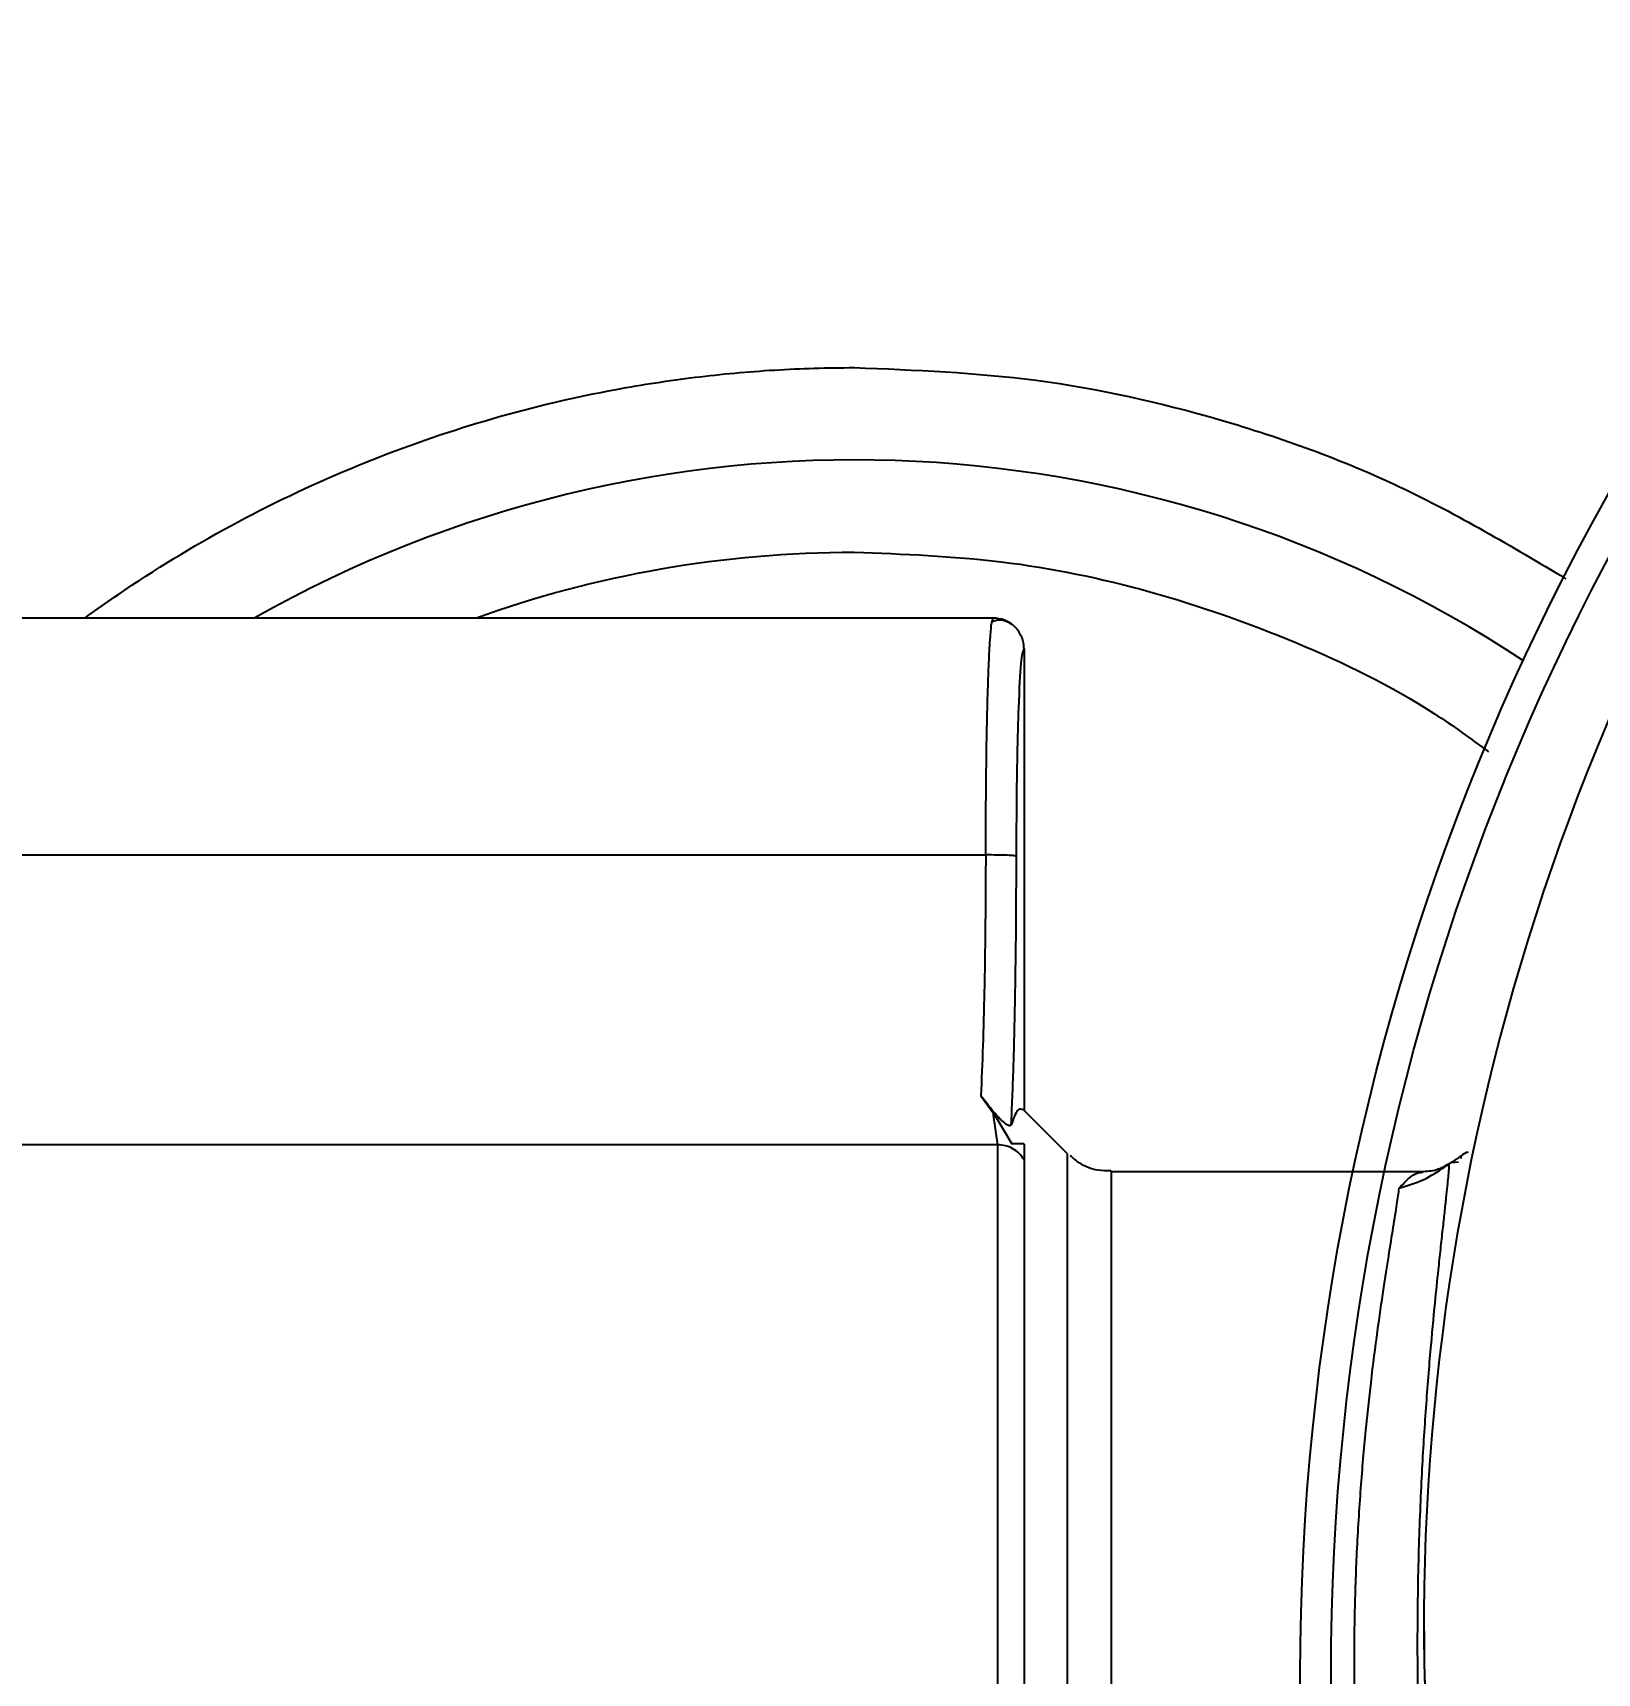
# Model space of a CAD drawing. Header units: millimetres. Extents: x 2136 to 4572, y 748 to 2471.
# Drawn here: x 2996 to 3046.9, y 1184.4 to 1237.7 of the extents above; entities that cross this region are included whole.
import ezdxf

# ---------------------------------------------------------------- set-up
doc = ezdxf.new("R2010")
doc.units = ezdxf.units.MM
doc.layers.add('AM_5', color=3, linetype='Continuous', lineweight=25)
doc.styles.add('SLDTEXTSTYLE1', font='txt.shx', dxfattribs={"width": 0.7, "bigfont": 'gbcbig.shx'})
doc.dimstyles.new('SLDDIMSTYLE12$0', dxfattribs={"dimtxt": 12, "dimasz": 10, "dimexe": 0, "dimexo": 0.0625, "dimgap": 0.875, "dimtad": 1, "dimdec": 1, "dimlfac": 1.8, "dimrnd": 1e-09, "dimzin": 12, "dimdsep": 46, "dimtxsty": 'SLDTEXTSTYLE1', "dimcen": 0.09, "dimdle": 8.16, "dimclrd": 3, "dimclre": 3, "dimadec": 0, "dimazin": 3, "dimtfac": 1, "dimtdec": 1, "dimtofl": 0, "dimtmove": 0, "dimatfit": 3, "dimfxl": 0, "dimfrac": 2, "dimtolj": 1, "dimlwd": 5, "dimlwe": 5, "dimarcsym": 0})

# ---------------------------------------------------------------- blocks, each defined once
blk = doc.blocks.new('*D70')
at = {"layer": 'AM_5', "color": 3, "linetype": 'Continuous', "lineweight": 5, "transparency": 16777216}
for p, q in [((2993.254, 1219.005), (2993.254, 1368.827)), ((3106.028, 1368.827), (3003.254, 1368.827))]:
    blk.add_line(p, q, dxfattribs=at)
at = {"layer": 'AM_5', "color": 3, "lineweight": 5, "transparency": 16777216}
blk.add_line((3116.028, 1184.539), (3116.028, 1368.827), dxfattribs=at)
at = {"layer": 'AM_5', "color": 3, "transparency": 16777216}
for points in [[(3003.254, 1370.494), (3003.254, 1367.161), (2993.254, 1368.827)], [(3106.028, 1370.494), (3106.028, 1367.161), (3116.028, 1368.827)]]:
    blk.add_solid(points, dxfattribs=at)
at = {"layer": 'Defpoints', "color": 0, "transparency": 16777216}
for p in [(2993.254, 1368.827), (2993.254, 1218.943), (3116.028, 1184.477)]:
    blk.add_point(p, dxfattribs=at)
at = {"layer": 'AM_5', "color": 0, "transparency": 16777216, "insert": (3054.641, 1375.702), "char_height": 12, "attachment_point": 5, "style": 'SLDTEXTSTYLE1'}
blk.add_mtext('\\A1;123', dxfattribs=at)

msp = doc.modelspace()

# ---------------------------------------------------------------- linework, layer by layer
at = {"color": 7, "linetype": 'Continuous', "lineweight": 25}
for p, q in [((3027.257, 1218.71), (2993.254, 1218.71)), ((3027.209, 1218.557), (3027.253, 1218.71)), ((3027.707, 1218.603), (3027.631, 1218.598)), ((3028.254, 1217.71), (3028.254, 1202.71)), ((2993.254, 1211.008), (3027.008, 1211.008)), ((3026.848, 1203.179), (3027.254, 1202.624)), ((3027.254, 1202.624), (3027.32, 1202.527)), ((3027.254, 1202.624), (3027.254, 1202.548)), ((3027.254, 1202.548), (3027.388, 1201.589)), ((3027.32, 1202.527), (3027.854, 1201.616)), ((3029.668, 1201.296), (3028.25, 1202.714)), ((3027.388, 1201.589), (2993.254, 1201.589)), ((3042.165, 1201.019), (3042.252, 1201.026)), ((3042.252, 1201.026), (3042.375, 1201.036)), ((3042.465, 1201.246), (3042.457, 1201.14)), ((3041.229, 1200.71), (3031.082, 1200.71))]:
    msp.add_line(p, q, dxfattribs=at)
at = {"color": 7, "linetype": 'Continuous', "lineweight": 25, "flags": 128}
for points in [[(3027.388, 1201.589), (3027.388, 1200.341), (3027.388, 1198.748), (3027.388, 1196.817), (3027.388, 1194.557), (3027.388, 1191.978), (3027.388, 1189.092), (3027.388, 1185.914), (3027.388, 1182.456), (3027.388, 1178.737), (3027.388, 1174.771), (3027.388, 1170.579), (3027.388, 1166.179), (3027.388, 1161.592), (3027.388, 1156.838), (3027.388, 1151.941), (3027.388, 1146.922), (3027.388, 1141.806)], [(3028.254, 1201.611), (3028.254, 1201.553), (3028.254, 1201.492), (3028.254, 1201.431), (3028.254, 1201.367), (3028.254, 1201.303), (3028.254, 1201.236), (3028.254, 1201.169), (3028.254, 1201.099)], [(3028.254, 1201.099), (3028.254, 1199.86), (3028.254, 1198.277), (3028.254, 1196.358), (3028.254, 1194.112), (3028.254, 1191.55), (3028.254, 1188.684), (3028.254, 1185.525), (3028.254, 1182.09), (3028.254, 1178.394), (3028.254, 1174.455), (3028.254, 1170.289), (3028.254, 1165.918), (3028.254, 1161.36), (3028.254, 1156.638), (3028.254, 1151.772), (3028.254, 1146.786), (3028.254, 1141.702)], [(3029.668, 1125.989), (3029.668, 1131.142), (3029.668, 1136.269), (3029.668, 1141.347), (3029.668, 1146.352), (3029.668, 1151.261), (3029.668, 1156.051), (3029.668, 1160.7), (3029.668, 1165.187), (3029.668, 1169.489), (3029.668, 1173.588), (3029.668, 1177.464), (3029.668, 1181.1), (3029.668, 1184.477), (3029.668, 1187.581), (3029.668, 1190.397), (3029.668, 1192.912), (3029.668, 1195.115), (3029.668, 1196.994), (3029.668, 1198.542), (3029.668, 1199.751), (3029.668, 1200.615), (3029.668, 1201.131), (3029.668, 1201.296)], [(3031.082, 1200.71), (3031.082, 1200.672), (3031.082, 1200.332), (3031.082, 1199.644), (3031.082, 1198.61), (3031.082, 1197.234), (3031.082, 1195.525), (3031.082, 1193.489), (3031.082, 1191.136), (3031.082, 1188.477), (3031.082, 1185.524), (3031.082, 1182.292), (3031.082, 1178.795), (3031.082, 1175.05), (3031.082, 1171.075), (3031.082, 1166.887), (3031.082, 1162.506), (3031.082, 1157.954), (3031.083, 1153.251), (3031.083, 1148.419), (3031.083, 1143.48), (3031.083, 1138.459), (3031.083, 1133.378), (3031.083, 1128.261)]]:
    msp.add_lwpolyline(points, dxfattribs=at)
at = {"color": 7, "linetype": 'Continuous', "lineweight": 25}
for radius in [78.5, 77.5]:
    msp.add_circle((3115.733, 1184.351), radius, dxfattribs=at)
for centre, radius, start, end in [((3116.254, 1185.977), 75, 130.5515, 212.46111), ((3022.733, 1184.351), 39.5, 56.5755, 119.5576), ((3116.254, 1185.964), 75, 179.85416, 214.67082)]:
    msp.add_arc(centre, radius, start, end, dxfattribs=at)
for points, knots in [([(3115.821, 1015.745), (3118.381, 1015.77), (3121.962, 1015.805), (3127.231, 1016.084), (3131.695, 1016.419), (3137.012, 1016.985), (3142.581, 1017.758), (3148.394, 1018.768), (3154.365, 1020.024), (3160.441, 1021.535), (3166.579, 1023.305), (3172.744, 1025.34), (3178.908, 1027.639), (3185.045, 1030.204), (3191.133, 1033.035), (3197.152, 1036.128), (3203.085, 1039.483), (3208.914, 1043.095), (3214.624, 1046.961), (3220.2, 1051.075), (3225.627, 1055.432), (3230.893, 1060.026), (3235.984, 1064.851), (3240.889, 1069.899), (3245.596, 1075.161), (3250.093, 1080.631), (3254.372, 1086.3), (3258.42, 1092.157), (3262.23, 1098.194), (3265.792, 1104.399), (3269.097, 1110.764), (3272.138, 1117.277), (3274.907, 1123.926), (3277.397, 1130.7), (3279.603, 1137.588), (3281.517, 1144.577), (3283.136, 1151.654), (3284.454, 1158.808), (3285.467, 1166.025), (3286.171, 1173.292), (3286.564, 1180.596), (3286.643, 1187.924), (3286.406, 1195.262), (3285.852, 1202.597), (3284.979, 1209.915), (3283.789, 1217.202), (3282.281, 1224.444), (3280.456, 1231.629), (3278.316, 1238.742), (3275.862, 1245.769), (3273.097, 1252.698), (3270.024, 1259.514), (3266.647, 1266.205), (3262.969, 1272.757), (3258.996, 1279.157), (3254.731, 1285.392), (3250.18, 1291.45), (3245.348, 1297.318), (3240.241, 1302.985), (3234.864, 1308.437), (3229.417, 1313.485), (3223.944, 1318.137), (3218.486, 1322.407), (3212.861, 1326.449), (3207.079, 1330.257), (3201.152, 1333.826), (3195.089, 1337.148), (3188.904, 1340.218), (3182.607, 1343.031), (3176.213, 1345.583), (3169.738, 1347.869), (3163.2, 1349.886), (3156.625, 1351.628), (3150.053, 1353.093), (3143.559, 1354.274), (3137.269, 1355.172), (3131.746, 1355.755), (3126.863, 1356.123), (3122.039, 1356.362), (3116.064, 1356.479), (3110.547, 1356.369), (3105.278, 1356.097), (3100.814, 1355.76), (3095.498, 1355.195), (3089.929, 1354.421), (3084.115, 1353.411), (3078.144, 1352.155), (3072.068, 1350.645), (3065.93, 1348.874), (3059.765, 1346.84), (3053.601, 1344.54), (3047.465, 1341.975), (3041.376, 1339.145), (3035.357, 1336.051), (3029.424, 1332.696), (3023.595, 1329.084), (3017.885, 1325.219), (3012.31, 1321.105), (3006.882, 1316.747), (3001.617, 1312.153), (2996.525, 1307.329), (2991.621, 1302.281), (2986.914, 1297.018), (2982.416, 1291.548), (2978.138, 1285.88), (2974.089, 1280.023), (2970.279, 1273.986), (2966.718, 1267.78), (2963.413, 1261.415), (2960.37, 1254.903), (2957.608, 1248.252), (2955.271, 1241.97), (2953.993, 1237.865), (2953.429, 1236.056)], [0, 0, 0, 0, 0.0102074, 0.014274, 0.021037, 0.0280561, 0.0355867, 0.0434511, 0.0515783, 0.0599113, 0.0684099, 0.0770439, 0.085791, 0.0946336, 0.1035582, 0.112554, 0.1216124, 0.1307262, 0.1398897, 0.1490979, 0.1583469, 0.1676331, 0.1769537, 0.1863062, 0.1956884, 0.2050985, 0.2145348, 0.2239961, 0.233481, 0.2429885, 0.2525178, 0.262068, 0.2716385, 0.2812287, 0.2908382, 0.3004664, 0.3101132, 0.3197782, 0.3294613, 0.3391624, 0.3488814, 0.3586183, 0.3683733, 0.3781464, 0.387938, 0.3977483, 0.4075776, 0.4174265, 0.4272956, 0.4371854, 0.4470968, 0.4570307, 0.4669882, 0.4769704, 0.486979, 0.4970156, 0.5070822, 0.5171812, 0.5273154, 0.5374882, 0.5477037, 0.5569145, 0.5661226, 0.5753266, 0.5845258, 0.5937191, 0.6029052, 0.6120821, 0.6212471, 0.6303962, 0.6395236, 0.6486197, 0.6576679, 0.6666375, 0.6754633, 0.6839789, 0.6919633, 0.6976055, 0.7035012, 0.7112199, 0.7214273, 0.7254939, 0.7322569, 0.739276, 0.7468066, 0.754671, 0.7627982, 0.7711312, 0.7796298, 0.7882638, 0.7970109, 0.8058535, 0.8147781, 0.8237739, 0.8328323, 0.8419461, 0.8511096, 0.8603178, 0.8695668, 0.878853, 0.8881736, 0.8975261, 0.9069083, 0.9163184, 0.9257547, 0.935216, 0.9447009, 0.9542084, 0.9637377, 0.9732879, 0.9828584, 0.9924486, 1, 1, 1, 1]), ([(3007.67, 1082.153), (3006.709, 1083.153), (3004.22, 1085.746), (3000.439, 1090.159), (2996.307, 1095.362), (2992.407, 1100.767), (2988.737, 1106.354), (2985.31, 1112.115), (2982.136, 1118.038), (2979.222, 1124.114), (2976.578, 1130.328), (2974.21, 1136.67), (2972.125, 1143.128), (2970.33, 1149.687), (2968.83, 1156.335), (2967.631, 1163.059), (2966.737, 1169.845), (2966.152, 1176.679), (2965.878, 1183.547), (2965.919, 1190.434), (2966.277, 1197.327), (2966.952, 1204.211), (2967.945, 1211.071), (2969.257, 1217.893), (2970.886, 1224.662), (2972.831, 1231.363), (2975.091, 1237.983), (2977.663, 1244.507), (2980.544, 1250.92), (2983.731, 1257.207), (2987.218, 1263.356), (2991.003, 1269.352), (2995.08, 1275.181), (2999.443, 1280.83), (3004.087, 1286.285), (3009.006, 1291.535), (3014.015, 1296.391), (3019.07, 1300.863), (3024.128, 1304.96), (3029.355, 1308.837), (3034.749, 1312.468), (3039.225, 1315.266), (3041.949, 1316.762), (3042.775, 1317.216)], [0, 0, 0, 0, 0.015178, 0.039329, 0.06356, 0.087866, 0.112243, 0.136687, 0.161195, 0.185765, 0.210395, 0.235082, 0.259825, 0.284624, 0.309477, 0.334382, 0.359341, 0.384352, 0.409415, 0.434531, 0.459699, 0.484921, 0.510196, 0.535528, 0.560915, 0.586361, 0.611867, 0.637436, 0.66307, 0.688773, 0.714548, 0.740401, 0.766336, 0.79236, 0.818482, 0.844709, 0.871054, 0.894803, 0.918543, 0.942272, 0.965987, 0.989686, 1, 1, 1, 1]), ([(2997.719, 1218.71), (2998.295, 1219.129), (3000.059, 1220.347), (3003.149, 1222.153), (3007.01, 1223.91), (3010.97, 1225.261), (3014.071, 1225.991), (3016.277, 1226.364), (3017.562, 1226.542), (3018.849, 1226.68), (3020.141, 1226.778), (3021.436, 1226.839), (3022.3, 1226.847), (3022.733, 1226.851)], [0.7996825, 0.7996825, 0.7996825, 0.7996825, 0.8156764, 0.8478326, 0.8799928, 0.9108624, 0.9417359, 0.9514611, 0.9611684, 0.9708669, 0.9805657, 0.9902737, 1, 1, 1, 1]), ([(3022.733, 1226.851), (3024.71, 1226.772), (3028.729, 1226.611), (3034.704, 1225.265), (3040.539, 1223.158), (3044.099, 1221.04), (3045.865, 1219.989)], [0, 0, 0, 0, 0.242423, 0.492629, 0.748308, 1, 1, 1, 1]), ([(3022.733, 1220.851), (3024.331, 1220.789), (3027.573, 1220.665), (3032.409, 1219.661), (3037.132, 1217.992), (3040.832, 1216.205), (3042.777, 1214.785), (3043.356, 1214.362)], [0, 0, 0, 0, 0.218231, 0.4426, 0.671256, 0.902118, 1, 1, 1, 1]), ([(3027.008, 1211.008), (3027.012, 1212.007), (3027.019, 1213.53), (3027.05, 1215.332), (3027.078, 1216.386), (3027.106, 1217.156), (3027.132, 1217.717), (3027.163, 1218.187), (3027.189, 1218.501), (3027.205, 1218.547), (3027.209, 1218.557)], [0, 0, 0, 0, 0.2760057, 0.4208286, 0.5697938, 0.6577349, 0.7519319, 0.8523835, 0.9699543, 1, 1, 1, 1]), ([(3027.862, 1218.504), (3027.753, 1218.565), (3027.534, 1218.686), (3027.306, 1218.614), (3027.192, 1218.578)], [0, 0, 0, 0, 0.500061, 1, 1, 1, 1]), ([(3028.254, 1217.71), (3028.248, 1217.793), (3028.238, 1217.929), (3028.153, 1218.173), (3028.012, 1218.385), (3027.806, 1218.552), (3027.569, 1218.677), (3027.378, 1218.697), (3027.253, 1218.71)], [0, 0, 0, 0, 0.158879, 0.258263, 0.492919, 0.635443, 0.763123, 1, 1, 1, 1]), ([(3028.007, 1210.971), (3028.012, 1211.87), (3028.021, 1213.667), (3028.079, 1215.897), (3028.159, 1217.438), (3028.222, 1217.619), (3028.254, 1217.71)], [0, 0, 0, 0, 0.250108, 0.500057, 0.750022, 1, 1, 1, 1]), ([(3027.008, 1211.008), (3027.004, 1210.237), (3026.998, 1208.701), (3026.965, 1206.597), (3026.915, 1204.667), (3026.871, 1203.696), (3026.848, 1203.179)], [0, 0, 0, 0, 0.250692, 0.499976, 0.734182, 1, 1, 1, 1]), ([(3028.007, 1210.971), (3027.989, 1210.975), (3027.953, 1210.985), (3027.718, 1210.997), (3027.386, 1211.006), (3027.131, 1211.007), (3027.008, 1211.008)], [0, 0, 0, 0, 0.241118, 0.500786, 0.760016, 1, 1, 1, 1]), ([(3027.837, 1202.233), (3027.863, 1202.818), (3027.911, 1203.885), (3027.963, 1206.049), (3027.998, 1208.383), (3028.004, 1210.114), (3028.007, 1210.971)], [0, 0, 0, 0, 0.273586, 0.498961, 0.752012, 1, 1, 1, 1]), ([(3027.837, 1202.233), (3027.821, 1202.214), (3027.798, 1202.186), (3027.691, 1202.239), (3027.615, 1202.298), (3027.572, 1202.335), (3027.526, 1202.377), (3027.474, 1202.428), (3027.415, 1202.488), (3027.32, 1202.592), (3027.107, 1202.844), (3026.96, 1203.035), (3026.848, 1203.179)], [0, 0, 0, 0, 0.27589, 0.390643, 0.418177, 0.445711, 0.473391, 0.500431, 0.533675, 0.57319, 0.676813, 1, 1, 1, 1]), ([(3027.32, 1202.527), (3027.315, 1202.531), (3027.306, 1202.538), (3027.291, 1202.546), (3027.279, 1202.549), (3027.27, 1202.55), (3027.262, 1202.55), (3027.256, 1202.549), (3027.254, 1202.548)], [0, 0, 0, 0, 0.3414904, 0.6007021, 0.7070146, 0.8042158, 0.8993656, 1, 1, 1, 1]), ([(3028.247, 1202.71), (3028.18, 1202.744), (3028.043, 1202.814), (3027.907, 1202.429), (3027.837, 1202.233)], [0, 0, 0, 0, 0.490787, 1, 1, 1, 1]), ([(3028.254, 1201.611), (3028.233, 1201.612), (3028.198, 1201.614), (3027.957, 1201.615), (3027.854, 1201.616)], [0, 0, 0, 0, 0.572197, 1, 1, 1, 1]), ([(3031.088, 1200.742), (3030.942, 1200.739), (3030.578, 1200.731), (3030.108, 1200.926), (3029.851, 1201.15), (3029.756, 1201.232)], [0, 0, 0, 0, 0.298929, 0.743168, 1, 1, 1, 1]), ([(3042.068, 1200.962), (3042.066, 1200.907), (3042.06, 1200.794), (3042.039, 1200.551), (3042.01, 1200.242), (3041.969, 1199.859), (3041.919, 1199.395), (3041.858, 1198.844), (3041.79, 1198.219), (3041.705, 1197.435), (3041.594, 1196.365), (3041.454, 1194.859), (3041.303, 1192.966), (3041.166, 1190.764), (3041.064, 1188.223), (3041.023, 1185.357), (3041.068, 1182.357), (3041.19, 1179.498), (3041.372, 1176.796), (3041.605, 1174.224), (3041.884, 1171.722), (3042.197, 1169.328), (3042.574, 1166.787), (3043.054, 1163.92), (3043.632, 1160.749), (3044.028, 1158.525), (3044.219, 1157.45)], [0, 0, 0, 0, 0.025798, 0.052502, 0.080111, 0.108627, 0.138057, 0.168399, 0.199647, 0.228925, 0.270324, 0.323854, 0.381548, 0.437425, 0.495939, 0.559621, 0.618731, 0.669144, 0.713337, 0.756217, 0.794267, 0.830596, 0.865167, 0.907089, 0.95513, 1, 1, 1, 1]), ([(3042.076, 1200.976), (3041.961, 1200.904), (3041.694, 1200.738), (3041.396, 1200.72), (3041.227, 1200.71)], [0, 0, 0, 0, 0.431262, 1, 1, 1, 1]), ([(3041.931, 1200.868), (3041.95, 1200.883), (3041.977, 1200.902), (3042.026, 1200.935), (3042.051, 1200.951), (3042.063, 1200.958), (3042.068, 1200.962)], [0, 0, 0, 0, 0.630265, 0.837234, 0.921873, 1, 1, 1, 1]), ([(3042.165, 1201.019), (3042.149, 1201.01), (3042.116, 1200.991), (3042.084, 1200.972), (3042.068, 1200.962)], [0, 0, 0, 0, 0.501592, 1, 1, 1, 1]), ([(3042.688, 1201.346), (3042.625, 1201.326), (3042.549, 1201.302), (3042.369, 1201.16), (3042.302, 1201.109), (3042.256, 1201.076), (3042.223, 1201.054), (3042.193, 1201.035), (3042.174, 1201.024), (3042.165, 1201.019)], [0, 0, 0, 0, 0.6868052, 0.8406552, 0.9106307, 0.9556871, 0.9798152, 0.9899237, 1, 1, 1, 1]), ([(3040.449, 1200.177), (3040.718, 1200.257), (3041.258, 1200.417), (3041.705, 1200.717), (3041.931, 1200.868)], [0, 0, 0, 0, 0.496028, 1, 1, 1, 1]), ([(3040.449, 1200.177), (3040.603, 1200.342), (3040.892, 1200.652), (3041.121, 1200.684), (3041.229, 1200.699)], [0, 0, 0, 0, 0.531461, 1, 1, 1, 1]), ([(3044.219, 1157.45), (3043.708, 1158.796), (3042.677, 1161.517), (3041.497, 1165.506), (3040.552, 1169.432), (3039.911, 1172.921), (3039.481, 1176.056), (3039.211, 1178.8), (3039.05, 1181.424), (3038.983, 1183.937), (3038.995, 1186.246), (3039.073, 1188.433), (3039.197, 1190.438), (3039.357, 1192.271), (3039.543, 1193.982), (3039.741, 1195.522), (3039.937, 1196.88), (3040.113, 1198.005), (3040.262, 1198.933), (3040.38, 1199.678), (3040.427, 1200.014), (3040.449, 1200.177)], [0, 0, 0, 0, 0.061871, 0.125065, 0.186471, 0.250138, 0.298567, 0.349062, 0.398575, 0.447808, 0.500098, 0.546398, 0.597991, 0.64858, 0.694937, 0.750549, 0.802481, 0.851101, 0.901264, 0.9521, 1, 1, 1, 1]), ([(2945.951, 1187.237), (2945.935, 1186.245), (2945.879, 1182.806), (2946.116, 1176.917), (2946.654, 1169.583), (2947.531, 1162.265), (2948.72, 1154.978), (2950.228, 1147.735), (2952.053, 1140.551), (2954.194, 1133.438), (2956.648, 1126.41), (2959.412, 1119.482), (2962.485, 1112.665), (2965.862, 1105.975), (2969.54, 1099.423), (2973.514, 1093.023), (2977.779, 1086.787), (2982.33, 1080.729), (2987.162, 1074.861), (2992.269, 1069.195), (2997.645, 1063.742), (3003.092, 1058.695), (3008.565, 1054.042), (3014.024, 1049.773), (3019.649, 1045.73), (3025.43, 1041.922), (3031.358, 1038.354), (3037.42, 1035.032), (3043.606, 1031.962), (3049.902, 1029.148), (3056.296, 1026.596), (3062.771, 1024.31), (3069.309, 1022.294), (3075.884, 1020.551), (3082.457, 1019.087), (3088.951, 1017.905), (3095.24, 1017.008), (3100.764, 1016.424), (3105.647, 1016.058), (3110.471, 1015.811), (3113.885, 1015.769), (3115.821, 1015.745)], [0, 0, 0, 0, 0.0110977, 0.0384563, 0.065866, 0.0933273, 0.120841, 0.1484084, 0.1760305, 0.2037091, 0.231446, 0.2592434, 0.2871039, 0.3150305, 0.3430267, 0.3710966, 0.3992451, 0.4274777, 0.4558012, 0.4842235, 0.512754, 0.5414043, 0.5672369, 0.5930617, 0.6188752, 0.6446752, 0.6704587, 0.6962218, 0.7219592, 0.7476632, 0.7733229, 0.7989215, 0.8244321, 0.8498086, 0.8749648, 0.8997175, 0.9236002, 0.9459932, 0.9618174, 0.9783523, 1, 1, 1, 1])]:
    msp.add_open_spline(points, degree=3, knots=knots, dxfattribs=at)
for points in [[(3010.417, 1218.71), (3014.332, 1220.114), (3018.495, 1220.851), (3022.733, 1220.851)], [(3028.254, 1201.099), (3028.204, 1201.17), (3028.106, 1201.312), (3027.893, 1201.466), (3027.65, 1201.569), (3027.475, 1201.582), (3027.388, 1201.589)]]:
    msp.add_open_spline(points, degree=3, dxfattribs=at)

# ---------------------------------------------------------------- dimensions: what is measured, and where the dimension line sits
at = {"layer": 'AM_5'}
dim = msp.add_linear_dim(base=(2993.254, 1368.827), p1=(3116.028, 1184.477), p2=(2993.254, 1218.943), angle=360, text='123', dimstyle='SLDDIMSTYLE12$0', override={"dimlfac": 1, "dimpost": ''}, dxfattribs=at)
dim.commit()
dim.dimension.update_dxf_attribs({"geometry": '*D70', "text_midpoint": (3054.641, 1375.702)})

doc.saveas('drawing.dxf')
